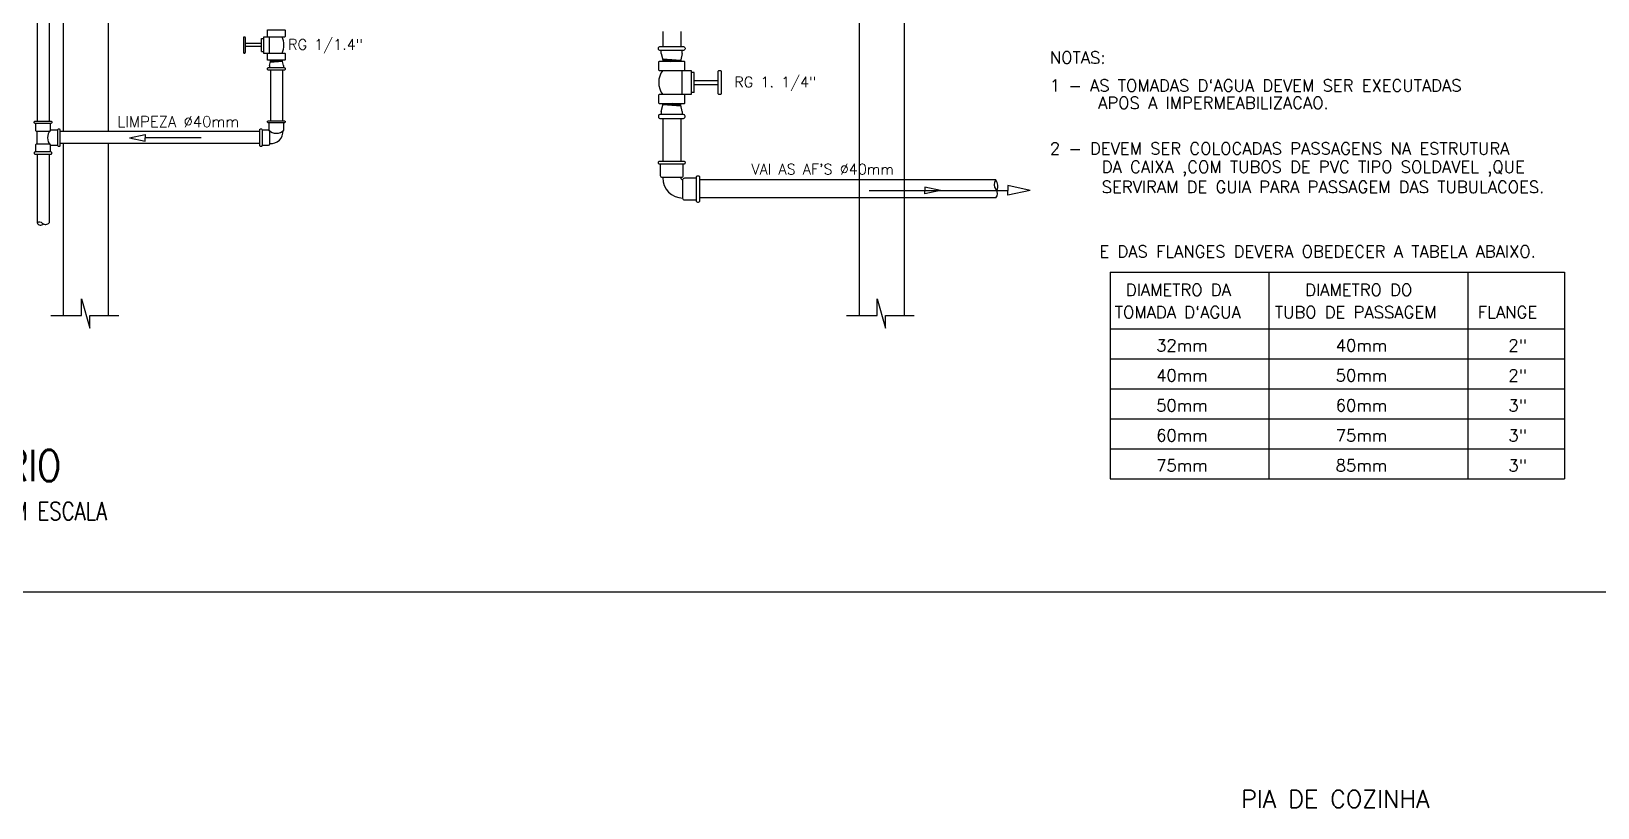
# Model space of a CAD drawing. Header units: millimetres. Extents: x 1573 to 2177, y 1587 to 1932.
# Drawn here: x 1926.45 to 1949.94, y 1843.03 to 1854.68 of the extents above; entities that cross this region are included whole.
import ezdxf
from ezdxf.enums import TextEntityAlignment as Align

# ---------------------------------------------------------------- set-up
doc = ezdxf.new("R2010")
doc.units = ezdxf.units.MM
doc.header["$LTSCALE"] = 0.03
for name, color, linetype in [('A-PEN-R', 1, 'Continuous'), ('DETALLHES_HIDRAULICO', 4, 'Continuous'), ("PRANCHA - PROJETU'S", 7, 'Continuous'), ('TXT_0', 7, 'Continuous'), ('TXT_2', 6, 'Continuous')]:
    doc.layers.add(name, color=color, linetype=linetype)
doc.layers.add('Text', color=250, linetype='Continuous', lineweight=100)
doc.styles.add('ADITIVOCAD', font='ROMANS.shx')
doc.styles.add('REG140', font='romans.shx', dxfattribs={"width": 0.8, "height": 0.35})
doc.styles.add('REG80', font='romans.shx', dxfattribs={"width": 0.8, "height": 0.2})
doc.styles.add('ROMANS', font='romans.shx', dxfattribs={"height": 0.1})
doc.styles.add('SANSSERIF2', font='sanssb__.ttf', dxfattribs={"width": 0.8})

# ---------------------------------------------------------------- blocks, each defined once
blk = doc.blocks.new('CRBODADOSÇ')
at = {"layer": "PRANCHA - PROJETU'S", "color": 3}
blk.add_line((164.825, 196.917), (165.288, 196.917), dxfattribs=at)
at = {"layer": "PRANCHA - PROJETU'S", "color": 3, "style": 'REG80', "width": 0.8}
for s, p in [('ESCALA', (163.548, 196.799)), ('1', (165.407, 196.799)), (':', (165.829, 196.842))]:
    blk.add_text(s, height=0.27, dxfattribs=at).set_placement(p)
at = {"layer": "PRANCHA - PROJETU'S", "color": 2, "style": 'REG140', "width": 0.8}
for tag, p in [('PROJETO', (163.521, 198.067)), ('DESENHO', (163.516, 197.395))]:
    blk.add_attdef(tag, p, '', height=0.472, dxfattribs=at)
at = {"layer": "PRANCHA - PROJETU'S", "style": 'SANSSERIF2', "width": 0.6}
blk.add_attdef('00', text='', height=1.08, dxfattribs=at).set_placement((162.84, 196.795), align=Align.CENTER)
at = {"layer": "PRANCHA - PROJETU'S", "color": 3, "style": 'REG80', "width": 0.8}
blk.add_attdef('ESCALA', (166.075, 196.813), '', height=0.27, dxfattribs=at)

msp = doc.modelspace()

# ---------------------------------------------------------------- linework, layer by layer
at = {"layer": 'A-PEN-R'}
msp.add_line((1914.684, 1846.271), (1967.555, 1846.271), dxfattribs=at)
at = {"layer": 'DETALLHES_HIDRAULICO'}
for p, q in [((1926.54, 1864.411), (1926.54, 1853.331)), ((1926.72, 1864.411), (1926.72, 1853.331)), ((1929.903, 1854.573), (1929.933, 1854.573)), ((1929.903, 1854.375), (1929.903, 1854.573)), ((1930.023, 1854.354), (1930.023, 1854.594)), ((1935.922, 1854.679), (1935.922, 1854.45)), ((1936.192, 1854.679), (1936.192, 1854.45)), ((1929.903, 1854.495), (1929.663, 1854.495)), ((1929.903, 1854.453), (1929.663, 1854.453)), ((1929.903, 1854.375), (1929.933, 1854.375)), ((1935.899, 1854.348), (1935.899, 1854.394)), ((1935.899, 1854.348), (1935.922, 1854.254)), ((1936.214, 1854.348), (1936.192, 1854.254)), ((1936.214, 1854.348), (1936.214, 1854.394)), ((1930.023, 1854.165), (1930.038, 1854.228)), ((1930.023, 1854.165), (1930.023, 1854.135)), ((1930.037, 1854.219), (1930.218, 1854.232)), ((1930.038, 1854.24), (1930.119, 1854.246)), ((1930.038, 1854.228), (1930.038, 1854.246)), ((1930.038, 1854.23), (1930.218, 1854.243)), ((1930.038, 1854.097), (1930.038, 1853.338)), ((1930.218, 1854.228), (1930.218, 1854.246)), ((1930.233, 1854.165), (1930.218, 1854.228)), ((1930.218, 1854.097), (1930.218, 1853.338)), ((1930.233, 1854.165), (1930.233, 1854.135)), ((1935.922, 1854.268), (1936.194, 1854.248)), ((1935.922, 1854.254), (1935.922, 1854.227)), ((1935.924, 1854.252), (1936.194, 1854.232)), ((1935.924, 1854.236), (1936.045, 1854.227)), ((1936.192, 1854.254), (1936.192, 1854.227)), ((1936.214, 1853.732), (1936.214, 1854.092)), ((1936.394, 1854.06), (1936.349, 1854.06)), ((1936.394, 1853.763), (1936.394, 1854.06)), ((1936.394, 1853.943), (1936.755, 1853.943)), ((1936.394, 1853.88), (1936.755, 1853.88)), ((1935.899, 1853.475), (1935.922, 1853.57)), ((1935.922, 1853.57), (1935.922, 1853.597)), ((1936.192, 1853.572), (1935.922, 1853.592)), ((1936.194, 1853.556), (1935.922, 1853.576)), ((1936.192, 1853.588), (1936.071, 1853.597)), ((1936.192, 1853.57), (1936.192, 1853.597)), ((1936.214, 1853.475), (1936.192, 1853.57)), ((1936.394, 1853.763), (1936.349, 1853.763)), ((1935.899, 1853.475), (1935.899, 1853.43)), ((1935.922, 1853.373), (1935.922, 1852.733)), ((1936.192, 1853.373), (1936.192, 1852.733)), ((1936.214, 1853.475), (1936.214, 1853.43)), ((1926.539, 1852.987), (1926.539, 1853.182)), ((1929.881, 1853.175), (1926.883, 1853.175)), ((1929.881, 1852.995), (1926.883, 1852.995)), ((1926.54, 1852.836), (1926.54, 1851.807)), ((1926.72, 1852.836), (1926.72, 1851.807)), ((1940.917, 1852.449), (1936.476, 1852.449)), ((1940.917, 1852.179), (1936.476, 1852.179))]:
    msp.add_line(p, q, dxfattribs=at)
for points in [[(1929.633, 1854.363, 0.414214), (1929.642, 1854.354), (1929.654, 1854.354, 0.414214), (1929.663, 1854.363), (1929.663, 1854.585, 0.414214), (1929.654, 1854.594), (1929.642, 1854.594, 0.414214), (1929.633, 1854.585)], [(1936.257, 1854.415, -0.414331), (1936.235, 1854.394), (1935.879, 1854.394, -0.414331), (1935.857, 1854.415), (1935.857, 1854.429, -0.414214), (1935.879, 1854.45), (1936.235, 1854.45, -0.414214), (1936.257, 1854.429)], [(1936.8, 1853.745, -0.414214), (1936.786, 1853.732), (1936.768, 1853.732, -0.414214), (1936.755, 1853.745), (1936.755, 1854.078, -0.414214), (1936.768, 1854.092), (1936.786, 1854.092, -0.414214), (1936.8, 1854.078)], [(1929.995, 1853.324, -0.414214), (1930.009, 1853.338), (1930.247, 1853.338, -0.414214), (1930.261, 1853.324), (1930.261, 1853.32, -0.414214), (1930.247, 1853.306), (1930.009, 1853.306, -0.414214), (1929.995, 1853.32)], [(1926.496, 1853.316, -0.414214), (1926.51, 1853.331), (1926.748, 1853.331, -0.414214), (1926.762, 1853.316), (1926.762, 1853.313, -0.414214), (1926.748, 1853.298), (1926.51, 1853.298, -0.414214), (1926.496, 1853.313)], [(1926.868, 1853.217, -0.414214), (1926.883, 1853.203), (1926.883, 1852.965, -0.414214), (1926.868, 1852.95), (1926.865, 1852.95, -0.414214), (1926.85, 1852.965), (1926.85, 1853.203, -0.414214), (1926.865, 1853.217)], [(1929.895, 1852.951, -0.414214), (1929.881, 1852.966), (1929.881, 1853.204, -0.414214), (1929.895, 1853.218), (1929.899, 1853.218, -0.414214), (1929.913, 1853.204), (1929.913, 1852.966, -0.414214), (1929.899, 1852.951)], [(1926.496, 1852.851, 0.414214), (1926.51, 1852.836), (1926.748, 1852.836, 0.414214), (1926.762, 1852.851), (1926.762, 1852.854, 0.414214), (1926.748, 1852.869), (1926.51, 1852.869, 0.414214), (1926.496, 1852.854)], [(1935.858, 1852.712, -0.414214), (1935.879, 1852.733), (1936.236, 1852.733, -0.414214), (1936.258, 1852.712), (1936.258, 1852.706, -0.414214), (1936.236, 1852.685), (1935.879, 1852.685, -0.414214), (1935.858, 1852.706)], [(1936.427, 1852.135), (1936.427, 1852.491, -0.414214), (1936.449, 1852.513), (1936.454, 1852.513, -0.414214), (1936.476, 1852.491), (1936.476, 1852.135, -0.414214), (1936.454, 1852.113), (1936.449, 1852.113, -0.414214)]]:
    msp.add_lwpolyline(points, format="xyb", close=True, dxfattribs=at)
for points in [[(1929.995, 1854.594), (1929.995, 1854.693, -0.414214), (1930.004, 1854.702), (1930.25, 1854.702, -0.414214), (1930.259, 1854.693), (1930.259, 1854.603, -0.414214), (1930.25, 1854.594), (1929.933, 1854.594), (1929.933, 1854.354), (1930.25, 1854.354, -0.414214), (1930.259, 1854.345), (1930.259, 1854.255, -0.414214), (1930.25, 1854.246), (1930.004, 1854.246, -0.414214), (1929.995, 1854.255), (1929.995, 1854.354)], [(1929.995, 1854.12, -0.414331), (1930.009, 1854.135), (1930.247, 1854.135, -0.414331), (1930.261, 1854.12)], [(1930.261, 1854.12), (1930.261, 1854.111, -0.414214), (1930.247, 1854.097), (1930.009, 1854.097, -0.414214), (1929.995, 1854.111), (1929.995, 1854.12)], [(1936.256, 1854.092), (1936.256, 1854.214, 0.414214), (1936.243, 1854.227), (1935.873, 1854.227, 0.414214), (1935.859, 1854.214), (1935.859, 1854.105, 0.414214), (1935.873, 1854.092), (1936.349, 1854.092), (1936.349, 1853.732), (1935.873, 1853.732, 0.414214), (1935.859, 1853.718), (1935.859, 1853.61, 0.414214), (1935.873, 1853.597), (1936.243, 1853.597, 0.414214), (1936.256, 1853.61), (1936.256, 1853.732)], [(1936.257, 1853.409, 0.414331), (1936.235, 1853.43), (1935.879, 1853.43, 0.414331), (1935.857, 1853.409)], [(1935.857, 1853.409), (1935.857, 1853.395, 0.414214), (1935.879, 1853.373), (1936.235, 1853.373, 0.414214), (1936.257, 1853.395), (1936.257, 1853.409)], [(1926.517, 1853.298), (1926.517, 1853.2, 0.414214), (1926.535, 1853.182), (1926.723, 1853.182, 0.414214), (1926.741, 1853.2), (1926.741, 1853.298)], [(1926.85, 1853.195), (1926.742, 1853.195, 0.415872), (1926.742, 1852.972), (1926.85, 1852.972)], [(1929.913, 1852.973), (1930.012, 1852.973, 0.414214), (1930.03, 1852.991), (1930.03, 1853.178, 0.414214), (1930.012, 1853.196), (1929.913, 1853.196)], [(1930.016, 1853.306), (1930.016, 1853.197, 0.415872), (1930.239, 1853.197), (1930.239, 1853.306)], [(1926.741, 1852.869), (1926.741, 1852.968, 0.414214), (1926.723, 1852.986), (1926.535, 1852.986, 0.414214), (1926.517, 1852.968), (1926.517, 1852.869)], [(1936.225, 1852.685), (1936.225, 1852.511, -0.414214), (1936.198, 1852.484), (1935.917, 1852.484, -0.414214), (1935.89, 1852.511), (1935.89, 1852.685)], [(1936.427, 1852.146), (1936.253, 1852.146, -0.414214), (1936.226, 1852.173), (1936.226, 1852.454, -0.414214), (1936.253, 1852.481), (1936.427, 1852.481)]]:
    msp.add_lwpolyline(points, format="xyb", dxfattribs=at)
for points in [[(1927.925, 1853.08), (1928.16, 1853.13), (1928.16, 1853.08)], [(1927.925, 1853.08), (1928.16, 1853.03), (1928.16, 1853.08)], [(1928.998, 1853.08), (1928.16, 1853.08)], [(1939.017, 1852.292), (1939.855, 1852.292)], [(1939.711, 1852.292), (1941.099, 1852.292)], [(1939.711, 1852.292), (1941.099, 1852.292)], [(1940.09, 1852.292), (1939.855, 1852.342), (1939.855, 1852.292)], [(1940.09, 1852.292), (1939.855, 1852.242), (1939.855, 1852.292)], [(1941.435, 1852.292), (1941.099, 1852.364), (1941.099, 1852.292)], [(1941.435, 1852.292), (1941.099, 1852.221), (1941.099, 1852.292)], [(1926.746, 1850.417), (1927.207, 1850.417), (1927.207, 1850.667), (1927.332, 1850.225), (1927.332, 1850.417), (1927.764, 1850.417)], [(1938.676, 1850.417), (1939.137, 1850.417), (1939.137, 1850.667), (1939.261, 1850.225), (1939.261, 1850.417), (1939.694, 1850.417)]]:
    msp.add_lwpolyline(points, dxfattribs=at)
for centre, radius, start, end in [((1929.909, 1854.474), 0.331, 338.7623, 21.2377), ((1936.162, 1853.912), 0.3, 143.1519, 216.8481), ((1930.042, 1853.183), 0.188, 266.3415, 1.8523), ((1936.227, 1852.483), 0.305, 179.8217, 269.7057), ((1936.227, 1852.483), 0.0346, 178.4672, 267.3138), ((1941.002, 1852.381), 0.11, 141.4396, 220.8755), ((1940.8, 1852.357), 0.148, 332.9335, 38.4068), ((1940.846, 1852.246), 0.0969, 316.6297, 40.8755), ((1926.575, 1851.745), 0.0714, 48.236, 119.1391), ((1926.596, 1851.835), 0.0626, 206.7055, 311.0513), ((1926.667, 1851.848), 0.067, 228.236, 322.4119)]:
    msp.add_arc(centre, radius, start, end, dxfattribs=at)
at = {"layer": 'TXT_2'}
for p, q in [((1926.938, 1853.175), (1926.938, 1855.92)), ((1927.613, 1853.175), (1927.613, 1855.92)), ((1938.867, 1855.92), (1938.867, 1850.417)), ((1939.543, 1855.92), (1939.543, 1850.417)), ((1926.938, 1850.426), (1926.938, 1852.995)), ((1927.613, 1850.426), (1927.613, 1852.995)), ((1942.63, 1851.066), (1942.63, 1847.967)), ((1942.63, 1851.066), (1949.444, 1851.066)), ((1945.012, 1851.066), (1945.012, 1850.218)), ((1947.994, 1851.066), (1947.994, 1850.218)), ((1949.444, 1851.066), (1949.444, 1847.967)), ((1942.63, 1850.218), (1949.444, 1850.218)), ((1945.012, 1850.218), (1945.012, 1847.967)), ((1947.994, 1850.218), (1947.994, 1847.967)), ((1942.63, 1849.767), (1949.444, 1849.767)), ((1942.63, 1849.317), (1949.444, 1849.317)), ((1942.63, 1848.867), (1949.444, 1848.867)), ((1942.63, 1848.417), (1949.444, 1848.417)), ((1942.63, 1847.967), (1949.444, 1847.967))]:
    msp.add_line(p, q, dxfattribs=at)

# ---------------------------------------------------------------- block references
at = {"layer": "PRANCHA - PROJETU'S"}
msp.add_blockref('CRBODADOSÇ', (1759.74, 1650.534), dxfattribs=at).add_auto_attribs({'ESCALA': 'SEM ESCALA', 'DESENHO': 'RESERVATÓRIO', '00': '03'})

# ---------------------------------------------------------------- texts
at = {"layer": 'Text', "style": 'ROMANS'}
msp.add_text('PIA DE COZINHA', height=0.26136, dxfattribs=at).set_placement((1944.598, 1843.294), align=Align.TOP_LEFT)
at = {"layer": 'TXT_0', "style": 'ADITIVOCAD'}
for s, height, p in [('RG 1/1.4"', 0.1576, (1930.305, 1854.404)), ('NOTAS:', 0.1801, (1941.728, 1854.195)), ('RG 1. 1/4"', 0.1576, (1936.996, 1853.841)), ('1 - AS TOMADAS D`AGUA DEVEM SER EXECUTADAS', 0.18007, (1941.728, 1853.776)), ('APOS A IMPERMEABILIZACAO.', 0.18007, (1942.452, 1853.515)), ('LIMPEZA %%C40mm', 0.16206, (1927.745, 1853.244)), ('2 - DEVEM SER COLOCADAS PASSAGENS NA ESTRUTURA', 0.18007, (1941.728, 1852.831)), ("VAI AS AF'S %%C40mm", 0.15756, (1937.254, 1852.532)), ('DA CAIXA ,COM TUBOS DE PVC TIPO SOLDAVEL ,QUE', 0.18007, (1942.506, 1852.556)), ('SERVIRAM DE GUIA PARA PASSAGEM DAS TUBULACOES.', 0.18007, (1942.506, 1852.254)), ('E DAS FLANGES DEVERA OBEDECER A TABELA ABAIXO.', 0.18007, (1942.471, 1851.286)), ('DIAMETRO DA', 0.18007, (1942.868, 1850.71)), ('DIAMETRO DO', 0.18007, (1945.557, 1850.71)), ('TOMADA D`AGUA', 0.18007, (1942.701, 1850.375)), ('TUBO DE PASSAGEM', 0.18007, (1945.102, 1850.375)), ('FLANGE', 0.1801, (1948.147, 1850.375)), ('32mm', 0.1801, (1943.322, 1849.878)), ('40mm', 0.1801, (1946.015, 1849.878)), ('2"', 0.1801, (1948.604, 1849.878)), ('40mm', 0.1801, (1943.322, 1849.428)), ('50mm', 0.1801, (1946.015, 1849.428)), ('2"', 0.1801, (1948.604, 1849.428)), ('50mm', 0.1801, (1943.322, 1848.978)), ('60mm', 0.1801, (1946.015, 1848.978)), ('3"', 0.1801, (1948.604, 1848.978)), ('60mm', 0.1801, (1943.322, 1848.528)), ('75mm', 0.1801, (1946.015, 1848.528)), ('3"', 0.1801, (1948.604, 1848.528)), ('75mm', 0.1801, (1943.322, 1848.078)), ('85mm', 0.1801, (1946.015, 1848.078)), ('3"', 0.1801, (1948.604, 1848.078))]:
    msp.add_text(s, height=height, dxfattribs=at).set_placement(p)

doc.saveas('drawing.dxf')
